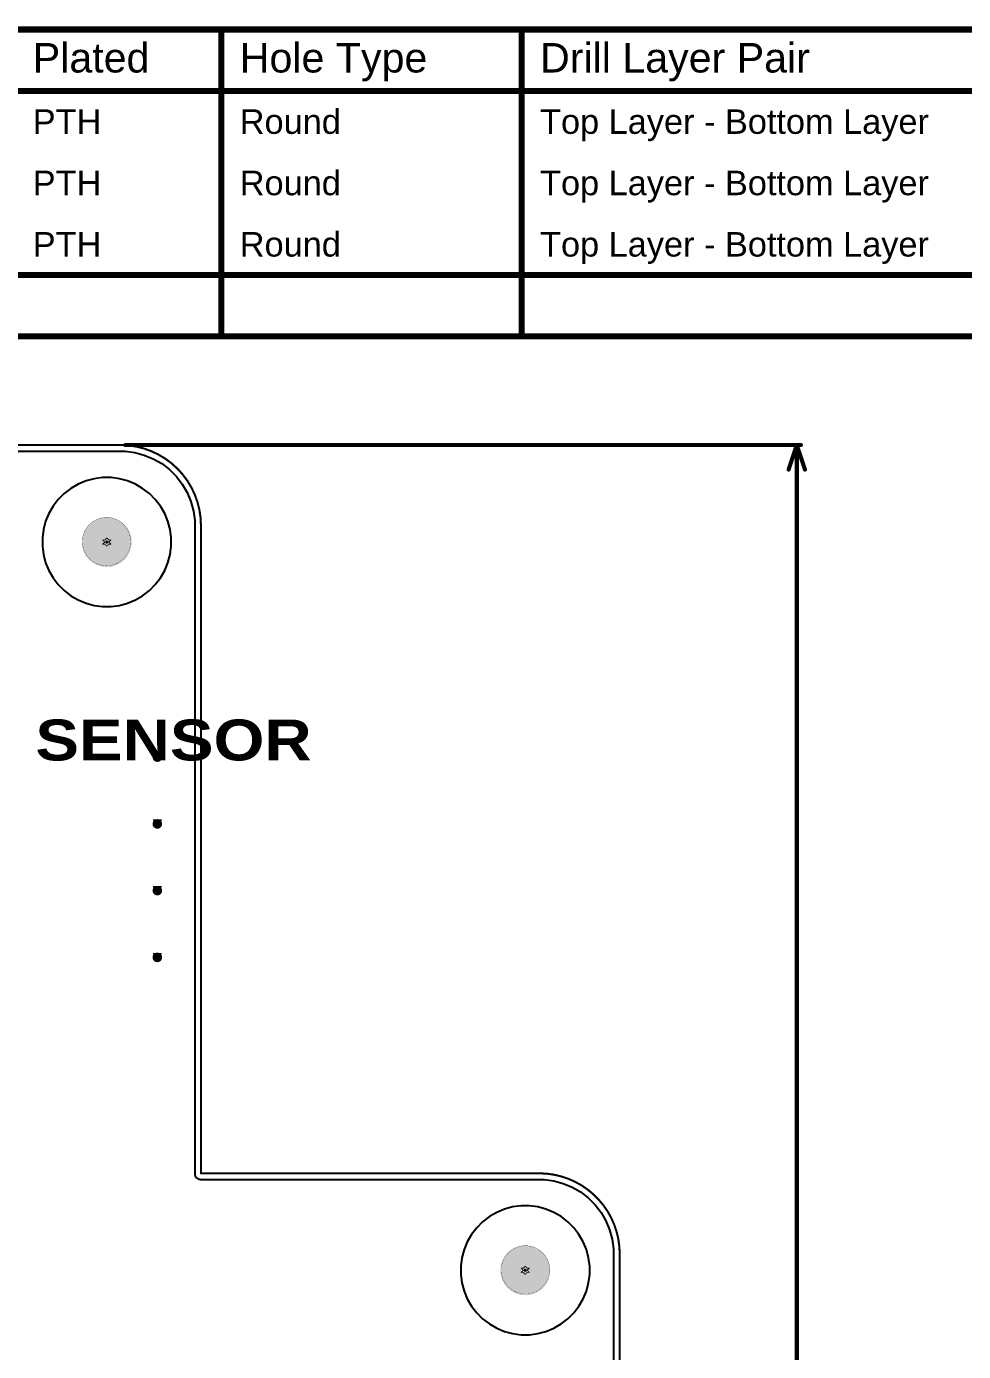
# Model space of a CAD drawing. Header units: inches. Extents: x -18 to 217, y -14 to 159.
# Drawn here: x 41.3 to 99.5, y 76.3 to 158.6 of the extents above; entities that cross this region are included whole.
import ezdxf

# ---------------------------------------------------------------- set-up
doc = ezdxf.new("R2010")
doc.units = ezdxf.units.IN
for name, color, linetype in [('Board Outline', 216, 'Continuous'), ('Bottom Layer', 5, 'Continuous'), ('Bottom Solder', 6, 'Continuous'), ('Dimension', 6, 'Continuous'), ('Drill Drawing', 1, 'Continuous'), ('Mechanical 4', 56, 'Continuous'), ('Multi-Layer', 9, 'Continuous'), ('Pad Holes', 156, 'Continuous'), ('Top Layer', 1, 'Continuous'), ('Top Overlay', 2, 'Continuous'), ('Top Solder', 216, 'Continuous'), ('Via Holes', 16, 'Continuous')]:
    doc.layers.add(name, color=color, linetype=linetype)
doc.styles.add('Arial', font='', dxfattribs={"height": 0.2})
doc.styles.add('Arial Black_Bold', font='', dxfattribs={"height": 0.2})
doc.styles.get('Arial').set_extended_font_data('Arial')
doc.styles.get('Arial Black_Bold').set_extended_font_data('Arial Black', bold=True)

msp = doc.modelspace()

# ---------------------------------------------------------------- hatches: boundary and pattern name
at = {"layer": 'Bottom Layer'}
h = msp.add_hatch(color=5, dxfattribs=at)
edge = h.paths.add_edge_path()
edge.add_arc((49.461, 113.245), 0.3, 0, 360)
h = msp.add_hatch(color=5, dxfattribs=at)
edge = h.paths.add_edge_path()
edge.add_arc((49.461, 109.1), 0.3, 0, 360)
h = msp.add_hatch(color=5, dxfattribs=at)
edge = h.paths.add_edge_path()
edge.add_arc((49.461, 104.955), 0.3, 0, 360)
h = msp.add_hatch(color=5, dxfattribs=at)
edge = h.paths.add_edge_path()
edge.add_arc((49.461, 100.809), 0.3, 0, 360)
at = {"layer": 'Bottom Solder'}
h = msp.add_hatch(color=6, dxfattribs=at)
edge = h.paths.add_edge_path()
edge.add_arc((46.323, 126.604), 0.102, 0, 360)
h = msp.add_hatch(color=6, dxfattribs=at)
edge = h.paths.add_edge_path()
edge.add_arc((72.298, 81.379), 0.102, 0, 360)
at = {"layer": 'Pad Holes'}
h = msp.add_hatch(color=7, dxfattribs=at)
edge = h.paths.add_edge_path()
edge.add_arc((46.323, 126.604), 1.55, 0, 360)
h = msp.add_hatch(color=7, dxfattribs=at)
edge = h.paths.add_edge_path()
edge.add_arc((72.298, 81.379), 1.55, 0, 360)
at = {"layer": 'Top Layer'}
h = msp.add_hatch(color=1, dxfattribs=at)
edge = h.paths.add_edge_path()
edge.add_arc((49.461, 113.245), 0.3, 0, 360)
h = msp.add_hatch(color=1, dxfattribs=at)
edge = h.paths.add_edge_path()
edge.add_arc((49.461, 109.1), 0.3, 0, 360)
h = msp.add_hatch(color=1, dxfattribs=at)
edge = h.paths.add_edge_path()
edge.add_arc((49.461, 104.955), 0.3, 0, 360)
h = msp.add_hatch(color=1, dxfattribs=at)
edge = h.paths.add_edge_path()
edge.add_arc((49.461, 100.809), 0.3, 0, 360)
at = {"layer": 'Top Solder'}
h = msp.add_hatch(color=216, dxfattribs=at)
edge = h.paths.add_edge_path()
edge.add_arc((46.323, 126.604), 0.102, 0, 360)
h = msp.add_hatch(color=216, dxfattribs=at)
edge = h.paths.add_edge_path()
edge.add_arc((72.298, 81.379), 0.102, 0, 360)
at = {"layer": 'Via Holes'}
h = msp.add_hatch(color=7, dxfattribs=at)
edge = h.paths.add_edge_path()
edge.add_arc((49.461, 113.245), 0.15, 0, 360)
h = msp.add_hatch(color=7, dxfattribs=at)
edge = h.paths.add_edge_path()
edge.add_arc((49.461, 109.1), 0.15, 0, 360)
h = msp.add_hatch(color=7, dxfattribs=at)
edge = h.paths.add_edge_path()
edge.add_arc((49.461, 104.955), 0.15, 0, 360)
h = msp.add_hatch(color=7, dxfattribs=at)
edge = h.paths.add_edge_path()
edge.add_arc((49.461, 100.809), 0.15, 0, 360)

# ---------------------------------------------------------------- linework, layer by layer
at = {"layer": 'Board Outline', "const_width": 0.127}
for points in [[(24.168, 132.631), (47.168, 132.631)], [(24.168, 132.631), (47.168, 132.631)], [(24.168, 132.631), (47.168, 132.631)], [(24.168, 132.631), (47.168, 132.631)], [(52.168, 127.632), (52.171, 87.4)], [(52.168, 127.632), (52.171, 87.4)], [(52.168, 127.632), (52.171, 87.4)], [(52.168, 127.632), (52.171, 87.4)], [(52.171, 87.4), (73.161, 87.4)], [(52.171, 87.4), (73.161, 87.4)], [(52.171, 87.4), (73.161, 87.4)], [(52.171, 87.4), (73.161, 87.4)], [(78.161, -1.45), (78.161, 82.4)], [(78.161, -1.45), (78.161, 82.4)], [(78.161, -1.45), (78.161, 82.4)], [(78.161, -1.45), (78.161, 82.4)]]:
    msp.add_lwpolyline(points, dxfattribs=at)
at = {"layer": 'Board Outline', "const_width": 0.0635}
for points in [[(47.136, 132.631, 1), (47.2, 132.631, 1)], [(47.136, 132.631, 1), (47.2, 132.631, 1)], [(47.136, 132.631, 1), (47.2, 132.631, 1)], [(47.136, 132.631, 1), (47.2, 132.631, 1)], [(47.136, 132.631, 1), (47.2, 132.631, 1)], [(47.136, 132.631, 1), (47.2, 132.631, 1)], [(47.136, 132.631, 1), (47.2, 132.631, 1)], [(47.136, 132.631, 1), (47.2, 132.631, 1)], [(52.136, 127.632, 1), (52.2, 127.632, 1)], [(52.136, 127.632, 1), (52.2, 127.632, 1)], [(52.136, 127.632, 1), (52.2, 127.632, 1)], [(52.136, 127.632, 1), (52.2, 127.632, 1)], [(52.136, 127.632, 1), (52.2, 127.632, 1)], [(52.136, 127.632, 1), (52.2, 127.632, 1)], [(52.136, 127.632, 1), (52.2, 127.632, 1)], [(52.136, 127.632, 1), (52.2, 127.632, 1)], [(52.139, 87.4, 1), (52.202, 87.4, 1)], [(52.139, 87.4, 1), (52.202, 87.4, 1)], [(52.139, 87.4, 1), (52.202, 87.4, 1)], [(52.139, 87.4, 1), (52.202, 87.4, 1)], [(52.139, 87.4, 1), (52.202, 87.4, 1)], [(52.139, 87.4, 1), (52.202, 87.4, 1)], [(52.139, 87.4, 1), (52.202, 87.4, 1)], [(52.139, 87.4, 1), (52.202, 87.4, 1)], [(73.129, 87.4, 1), (73.193, 87.4, 1)], [(73.129, 87.4, 1), (73.193, 87.4, 1)], [(73.129, 87.4, 1), (73.193, 87.4, 1)], [(73.129, 87.4, 1), (73.193, 87.4, 1)], [(73.129, 87.4, 1), (73.193, 87.4, 1)], [(73.129, 87.4, 1), (73.193, 87.4, 1)], [(73.129, 87.4, 1), (73.193, 87.4, 1)], [(73.129, 87.4, 1), (73.193, 87.4, 1)], [(78.129, 82.4, 1), (78.193, 82.4, 1)], [(78.129, 82.4, 1), (78.193, 82.4, 1)], [(78.129, 82.4, 1), (78.193, 82.4, 1)], [(78.129, 82.4, 1), (78.193, 82.4, 1)], [(78.129, 82.4, 1), (78.193, 82.4, 1)], [(78.129, 82.4, 1), (78.193, 82.4, 1)], [(78.129, 82.4, 1), (78.193, 82.4, 1)], [(78.129, 82.4, 1), (78.193, 82.4, 1)]]:
    msp.add_lwpolyline(points, format="xyb", close=True, dxfattribs=at)
at = {"layer": 'Board Outline', "const_width": 0.127}
for points in [[(47.168, 132.631, -0.414192), (52.168, 127.632)], [(47.168, 132.631, -0.414192), (52.168, 127.632)], [(47.168, 132.631, -0.414192), (52.168, 127.632)], [(47.168, 132.631, -0.414192), (52.168, 127.632)], [(73.161, 87.4, -0.414214), (78.161, 82.4)], [(73.161, 87.4, -0.414214), (78.161, 82.4)], [(73.161, 87.4, -0.414214), (78.161, 82.4)], [(73.161, 87.4, -0.414214), (78.161, 82.4)]]:
    msp.add_lwpolyline(points, format="xyb", dxfattribs=at)
at = {"layer": 'Bottom Layer'}
for p, q in [((24.168, 132.243), (47.168, 132.243)), ((47.168, 132.243), (47.47, 132.243)), ((47.47, 132.243), (48.069, 132.164)), ((48.069, 132.164), (48.653, 132.008)), ((48.653, 132.008), (49.212, 131.776)), ((49.212, 131.776), (49.735, 131.474)), ((49.735, 131.474), (50.215, 131.106)), ((50.215, 131.106), (50.642, 130.679)), ((44.55, 130.199), (44.095, 129.937)), ((45.034, 130.4), (44.55, 130.199)), ((45.54, 130.535), (45.034, 130.4)), ((46.06, 130.604), (45.54, 130.535)), ((46.585, 130.604), (46.06, 130.604)), ((47.105, 130.535), (46.585, 130.604)), ((47.611, 130.4), (47.105, 130.535)), ((48.095, 130.199), (47.611, 130.4)), ((48.55, 129.937), (48.095, 130.199)), ((50.642, 130.679), (51.01, 130.199)), ((51.01, 130.199), (51.313, 129.676)), ((43.309, 129.247), (42.989, 128.831)), ((43.679, 129.618), (43.309, 129.247)), ((44.095, 129.937), (43.679, 129.618)), ((48.966, 129.618), (48.55, 129.937)), ((49.336, 129.247), (48.966, 129.618)), ((49.656, 128.831), (49.336, 129.247)), ((51.313, 129.676), (51.544, 129.117)), ((42.727, 128.377), (42.527, 127.892)), ((42.989, 128.831), (42.727, 128.377)), ((49.918, 128.377), (49.656, 128.831)), ((50.118, 127.892), (49.918, 128.377)), ((51.544, 129.117), (51.7, 128.533)), ((51.7, 128.533), (51.779, 127.934)), ((42.527, 127.892), (42.391, 127.386)), ((50.254, 127.386), (50.118, 127.892)), ((51.779, 127.934), (51.779, 127.632)), ((51.779, 127.632), (51.782, 87.4)), ((42.391, 127.386), (42.323, 126.866)), ((42.323, 126.866), (42.323, 126.342)), ((50.323, 126.866), (50.254, 127.386)), ((50.323, 126.342), (50.323, 126.866)), ((42.323, 126.342), (42.391, 125.822)), ((50.254, 125.822), (50.323, 126.342)), ((42.391, 125.822), (42.527, 125.315)), ((42.527, 125.315), (42.727, 124.831)), ((49.918, 124.831), (50.118, 125.315)), ((50.118, 125.315), (50.254, 125.822)), ((42.727, 124.831), (42.989, 124.377)), ((42.989, 124.377), (43.309, 123.961)), ((49.336, 123.961), (49.656, 124.377)), ((49.656, 124.377), (49.918, 124.831)), ((43.309, 123.961), (43.679, 123.59)), ((43.679, 123.59), (44.095, 123.271)), ((48.55, 123.271), (48.966, 123.59)), ((48.966, 123.59), (49.336, 123.961)), ((44.095, 123.271), (44.55, 123.009)), ((44.55, 123.009), (45.034, 122.808)), ((45.034, 122.808), (45.54, 122.672)), ((45.54, 122.672), (46.06, 122.604)), ((46.585, 122.604), (47.105, 122.672)), ((47.105, 122.672), (47.611, 122.808)), ((47.611, 122.808), (48.095, 123.009)), ((48.095, 123.009), (48.55, 123.271)), ((46.06, 122.604), (46.585, 122.604)), ((51.782, 87.4), (51.798, 87.322)), ((51.798, 87.322), (51.812, 87.251)), ((51.812, 87.251), (51.812, 87.251)), ((51.812, 87.251), (51.812, 87.251)), ((51.812, 87.251), (51.854, 87.188)), ((51.854, 87.188), (51.896, 87.125)), ((51.896, 87.125), (51.896, 87.125)), ((51.896, 87.125), (51.896, 87.125)), ((51.896, 87.125), (51.959, 87.083)), ((51.959, 87.083), (52.022, 87.041)), ((52.022, 87.041), (52.022, 87.041)), ((52.022, 87.041), (52.022, 87.041)), ((52.022, 87.041), (52.093, 87.027)), ((52.093, 87.027), (52.171, 87.011)), ((52.171, 87.011), (73.463, 87.011)), ((73.463, 87.011), (74.063, 86.933)), ((74.063, 86.933), (74.647, 86.776)), ((74.647, 86.776), (75.205, 86.545)), ((75.205, 86.545), (75.729, 86.243)), ((75.729, 86.243), (76.208, 85.875)), ((76.208, 85.875), (76.636, 85.447)), ((70.525, 84.974), (70.07, 84.712)), ((71.009, 85.175), (70.525, 84.974)), ((71.515, 85.31), (71.009, 85.175)), ((72.035, 85.379), (71.515, 85.31)), ((72.56, 85.379), (72.035, 85.379)), ((73.08, 85.31), (72.56, 85.379)), ((73.586, 85.175), (73.08, 85.31)), ((74.07, 84.974), (73.586, 85.175)), ((74.525, 84.712), (74.07, 84.974)), ((76.636, 85.447), (77.004, 84.967)), ((77.004, 84.967), (77.306, 84.444)), ((69.284, 84.022), (68.964, 83.606)), ((69.654, 84.393), (69.284, 84.022)), ((70.07, 84.712), (69.654, 84.393)), ((74.941, 84.393), (74.525, 84.712)), ((75.311, 84.022), (74.941, 84.393)), ((75.631, 83.606), (75.311, 84.022)), ((77.306, 84.444), (77.537, 83.885)), ((68.702, 83.152), (68.502, 82.667)), ((68.964, 83.606), (68.702, 83.152)), ((75.893, 83.152), (75.631, 83.606)), ((76.093, 82.667), (75.893, 83.152)), ((77.537, 83.885), (77.694, 83.302)), ((77.694, 83.302), (77.773, 82.702)), ((68.502, 82.667), (68.366, 82.161)), ((76.229, 82.161), (76.093, 82.667)), ((77.773, 82.702), (77.773, 82.4)), ((77.773, 82.4), (77.773, -1.45)), ((68.366, 82.161), (68.298, 81.641)), ((68.298, 81.641), (68.298, 81.117)), ((76.298, 81.641), (76.229, 82.161)), ((76.298, 81.117), (76.298, 81.641)), ((68.298, 81.117), (68.366, 80.597)), ((76.229, 80.597), (76.298, 81.117)), ((68.366, 80.597), (68.502, 80.09)), ((68.502, 80.09), (68.702, 79.606)), ((75.893, 79.606), (76.093, 80.09)), ((76.093, 80.09), (76.229, 80.597)), ((68.702, 79.606), (68.964, 79.152)), ((68.964, 79.152), (69.284, 78.736)), ((75.311, 78.736), (75.631, 79.152)), ((75.631, 79.152), (75.893, 79.606)), ((69.284, 78.736), (69.654, 78.365)), ((69.654, 78.365), (70.07, 78.046)), ((74.525, 78.046), (74.941, 78.365)), ((74.941, 78.365), (75.311, 78.736)), ((70.07, 78.046), (70.525, 77.784)), ((70.525, 77.784), (71.009, 77.583)), ((71.009, 77.583), (71.515, 77.447)), ((71.515, 77.447), (72.035, 77.379)), ((72.035, 77.379), (72.56, 77.379)), ((72.56, 77.379), (73.08, 77.447)), ((73.08, 77.447), (73.586, 77.583)), ((73.586, 77.583), (74.07, 77.784)), ((74.07, 77.784), (74.525, 78.046))]:
    msp.add_line(p, q, dxfattribs=at)
at = {"layer": 'Dimension', "const_width": 0.254}
for points in [[(47.485, 132.631), (89.408, 132.631)], [(88.646, 131.107), (89.154, 132.631)], [(89.154, 68.677), (89.154, 132.631)], [(89.154, 132.631), (89.662, 131.107)]]:
    msp.add_lwpolyline(points, dxfattribs=at)
at = {"layer": 'Dimension', "const_width": 0.127}
for points in [[(47.422, 132.631, 1), (47.549, 132.631, 1)], [(89.09, 132.631, 1), (89.218, 132.631, 1)], [(89.09, 132.631, 1), (89.218, 132.631, 1)], [(89.09, 132.631, 1), (89.218, 132.631, 1)], [(89.344, 132.631, 1), (89.471, 132.631, 1)], [(88.582, 131.107, 1), (88.71, 131.107, 1)], [(89.598, 131.107, 1), (89.725, 131.107, 1)]]:
    msp.add_lwpolyline(points, format="xyb", close=True, dxfattribs=at)
at = {"layer": 'Drill Drawing'}
for points, const_width in [([(-17.59, 158.433), (164.276, 158.433)], 0.381), ([(53.435, 139.382), (53.435, 158.433)], 0.381), ([(72.074, 139.382), (72.074, 158.433)], 0.381), ([(-17.59, 154.623), (164.276, 154.623)], 0.381), ([(-17.59, 143.192), (164.276, 143.192)], 0.381), ([(-17.59, 139.382), (164.276, 139.382)], 0.381), ([(46.069, 126.731), (46.196, 126.604)], 0.0508), ([(46.069, 126.731), (46.196, 126.731)], 0.0508), ([(46.196, 126.731), (46.323, 126.858)], 0.0508), ([(46.323, 126.858), (46.45, 126.731)], 0.0508), ([(46.45, 126.731), (46.577, 126.731)], 0.0508), ([(46.45, 126.604), (46.577, 126.731)], 0.0508), ([(46.069, 126.477), (46.196, 126.604)], 0.0508), ([(46.069, 126.477), (46.196, 126.477)], 0.0508), ([(46.196, 126.477), (46.323, 126.35)], 0.0508), ([(46.323, 126.35), (46.45, 126.477)], 0.0508), ([(46.45, 126.604), (46.577, 126.477)], 0.0508), ([(46.45, 126.477), (46.577, 126.477)], 0.0508), ([(49.207, 113.499), (49.715, 113.499)], 0.0508), ([(49.207, 113.499), (49.461, 112.991)], 0.0508), ([(49.461, 112.991), (49.715, 113.499)], 0.0508), ([(49.207, 109.354), (49.715, 109.354)], 0.0508), ([(49.207, 109.354), (49.461, 108.846)], 0.0508), ([(49.461, 108.846), (49.715, 109.354)], 0.0508), ([(49.207, 105.209), (49.715, 105.209)], 0.0508), ([(49.207, 105.209), (49.461, 104.701)], 0.0508), ([(49.461, 104.701), (49.715, 105.209)], 0.0508), ([(49.207, 101.063), (49.715, 101.063)], 0.0508), ([(49.207, 101.063), (49.461, 100.555)], 0.0508), ([(49.461, 100.555), (49.715, 101.063)], 0.0508), ([(72.044, 81.506), (72.171, 81.379)], 0.0508), ([(72.044, 81.506), (72.171, 81.506)], 0.0508), ([(72.171, 81.506), (72.298, 81.633)], 0.0508), ([(72.298, 81.633), (72.425, 81.506)], 0.0508), ([(72.425, 81.506), (72.552, 81.506)], 0.0508), ([(72.425, 81.379), (72.552, 81.506)], 0.0508), ([(72.044, 81.252), (72.171, 81.379)], 0.0508), ([(72.044, 81.252), (72.171, 81.252)], 0.0508), ([(72.171, 81.252), (72.298, 81.125)], 0.0508), ([(72.298, 81.125), (72.425, 81.252)], 0.0508), ([(72.425, 81.379), (72.552, 81.252)], 0.0508), ([(72.425, 81.252), (72.552, 81.252)], 0.0508)]:
    msp.add_lwpolyline(points, dxfattribs=dict(at, const_width=const_width))
for points, const_width in [([(53.34, 158.433, 1), (53.531, 158.433, 1)], 0.191), ([(71.979, 158.433, 1), (72.169, 158.433, 1)], 0.191), ([(53.34, 139.382, 1), (53.531, 139.382, 1)], 0.191), ([(71.979, 139.382, 1), (72.169, 139.382, 1)], 0.191), ([(46.056, 126.731, 1), (46.081, 126.731, 1)], 0.0254), ([(46.056, 126.731, 1), (46.081, 126.731, 1)], 0.0254), ([(46.183, 126.731, 1), (46.208, 126.731, 1)], 0.0254), ([(46.183, 126.731, 1), (46.208, 126.731, 1)], 0.0254), ([(46.31, 126.858, 1), (46.335, 126.858, 1)], 0.0254), ([(46.31, 126.858, 1), (46.335, 126.858, 1)], 0.0254), ([(46.437, 126.731, 1), (46.462, 126.731, 1)], 0.0254), ([(46.437, 126.731, 1), (46.462, 126.731, 1)], 0.0254), ([(46.564, 126.731, 1), (46.589, 126.731, 1)], 0.0254), ([(46.564, 126.731, 1), (46.589, 126.731, 1)], 0.0254), ([(46.056, 126.477, 1), (46.081, 126.477, 1)], 0.0254), ([(46.056, 126.477, 1), (46.081, 126.477, 1)], 0.0254), ([(46.183, 126.604, 1), (46.208, 126.604, 1)], 0.0254), ([(46.183, 126.604, 1), (46.208, 126.604, 1)], 0.0254), ([(46.183, 126.477, 1), (46.208, 126.477, 1)], 0.0254), ([(46.183, 126.477, 1), (46.208, 126.477, 1)], 0.0254), ([(46.31, 126.35, 1), (46.335, 126.35, 1)], 0.0254), ([(46.31, 126.35, 1), (46.335, 126.35, 1)], 0.0254), ([(46.437, 126.604, 1), (46.462, 126.604, 1)], 0.0254), ([(46.437, 126.604, 1), (46.462, 126.604, 1)], 0.0254), ([(46.437, 126.477, 1), (46.462, 126.477, 1)], 0.0254), ([(46.437, 126.477, 1), (46.462, 126.477, 1)], 0.0254), ([(46.564, 126.477, 1), (46.589, 126.477, 1)], 0.0254), ([(46.564, 126.477, 1), (46.589, 126.477, 1)], 0.0254), ([(49.194, 113.499, 1), (49.22, 113.499, 1)], 0.0254), ([(49.194, 113.499, 1), (49.22, 113.499, 1)], 0.0254), ([(49.448, 112.991, 1), (49.474, 112.991, 1)], 0.0254), ([(49.448, 112.991, 1), (49.474, 112.991, 1)], 0.0254), ([(49.702, 113.499, 1), (49.728, 113.499, 1)], 0.0254), ([(49.702, 113.499, 1), (49.728, 113.499, 1)], 0.0254), ([(49.194, 109.354, 1), (49.22, 109.354, 1)], 0.0254), ([(49.194, 109.354, 1), (49.22, 109.354, 1)], 0.0254), ([(49.448, 108.846, 1), (49.474, 108.846, 1)], 0.0254), ([(49.448, 108.846, 1), (49.474, 108.846, 1)], 0.0254), ([(49.702, 109.354, 1), (49.728, 109.354, 1)], 0.0254), ([(49.702, 109.354, 1), (49.728, 109.354, 1)], 0.0254), ([(49.194, 105.209, 1), (49.22, 105.209, 1)], 0.0254), ([(49.194, 105.209, 1), (49.22, 105.209, 1)], 0.0254), ([(49.448, 104.701, 1), (49.474, 104.701, 1)], 0.0254), ([(49.448, 104.701, 1), (49.474, 104.701, 1)], 0.0254), ([(49.702, 105.209, 1), (49.728, 105.209, 1)], 0.0254), ([(49.702, 105.209, 1), (49.728, 105.209, 1)], 0.0254), ([(49.194, 101.063, 1), (49.22, 101.063, 1)], 0.0254), ([(49.194, 101.063, 1), (49.22, 101.063, 1)], 0.0254), ([(49.448, 100.555, 1), (49.474, 100.555, 1)], 0.0254), ([(49.448, 100.555, 1), (49.474, 100.555, 1)], 0.0254), ([(49.702, 101.063, 1), (49.728, 101.063, 1)], 0.0254), ([(49.702, 101.063, 1), (49.728, 101.063, 1)], 0.0254), ([(72.031, 81.506, 1), (72.056, 81.506, 1)], 0.0254), ([(72.031, 81.506, 1), (72.056, 81.506, 1)], 0.0254), ([(72.158, 81.506, 1), (72.183, 81.506, 1)], 0.0254), ([(72.158, 81.506, 1), (72.183, 81.506, 1)], 0.0254), ([(72.285, 81.633, 1), (72.31, 81.633, 1)], 0.0254), ([(72.285, 81.633, 1), (72.31, 81.633, 1)], 0.0254), ([(72.412, 81.506, 1), (72.437, 81.506, 1)], 0.0254), ([(72.412, 81.506, 1), (72.437, 81.506, 1)], 0.0254), ([(72.539, 81.506, 1), (72.564, 81.506, 1)], 0.0254), ([(72.539, 81.506, 1), (72.564, 81.506, 1)], 0.0254), ([(72.031, 81.252, 1), (72.056, 81.252, 1)], 0.0254), ([(72.031, 81.252, 1), (72.056, 81.252, 1)], 0.0254), ([(72.158, 81.379, 1), (72.183, 81.379, 1)], 0.0254), ([(72.158, 81.379, 1), (72.183, 81.379, 1)], 0.0254), ([(72.158, 81.252, 1), (72.183, 81.252, 1)], 0.0254), ([(72.158, 81.252, 1), (72.183, 81.252, 1)], 0.0254), ([(72.285, 81.125, 1), (72.31, 81.125, 1)], 0.0254), ([(72.285, 81.125, 1), (72.31, 81.125, 1)], 0.0254), ([(72.412, 81.379, 1), (72.437, 81.379, 1)], 0.0254), ([(72.412, 81.379, 1), (72.437, 81.379, 1)], 0.0254), ([(72.412, 81.252, 1), (72.437, 81.252, 1)], 0.0254), ([(72.412, 81.252, 1), (72.437, 81.252, 1)], 0.0254), ([(72.539, 81.252, 1), (72.564, 81.252, 1)], 0.0254), ([(72.539, 81.252, 1), (72.564, 81.252, 1)], 0.0254)]:
    msp.add_lwpolyline(points, format="xyb", close=True, dxfattribs=dict(at, const_width=const_width))
at = {"layer": 'Mechanical 4'}
for points, const_width in [([(47.804, 126.631, 1), (44.804, 126.631, 1)], 0.0127), ([(47.804, 126.631, 1), (44.804, 126.631, 1)], 0.0127), ([(47.804, 126.631, 1), (44.804, 126.631, 1)], 0.0127), ([(47.804, 126.631, 1), (44.804, 126.631, 1)], 0.0127), ([(44.801, 126.631, 1), (44.807, 126.631, 1)], 0.00635), ([(44.801, 126.631, 1), (44.807, 126.631, 1)], 0.00635), ([(44.801, 126.631, 1), (44.807, 126.631, 1)], 0.00635), ([(44.801, 126.631, 1), (44.807, 126.631, 1)], 0.00635), ([(47.801, 126.631, 1), (47.807, 126.631, 1)], 0.00635), ([(47.801, 126.631, 1), (47.807, 126.631, 1)], 0.00635), ([(47.801, 126.631, 1), (47.807, 126.631, 1)], 0.00635), ([(47.801, 126.631, 1), (47.807, 126.631, 1)], 0.00635), ([(73.811, 81.4, 1), (70.811, 81.4, 1)], 0.0127), ([(73.811, 81.4, 1), (70.811, 81.4, 1)], 0.0127), ([(73.811, 81.4, 1), (70.811, 81.4, 1)], 0.0127), ([(73.811, 81.4, 1), (70.811, 81.4, 1)], 0.0127), ([(70.808, 81.4, 1), (70.814, 81.4, 1)], 0.00635), ([(70.808, 81.4, 1), (70.814, 81.4, 1)], 0.00635), ([(70.808, 81.4, 1), (70.814, 81.4, 1)], 0.00635), ([(70.808, 81.4, 1), (70.814, 81.4, 1)], 0.00635), ([(73.808, 81.4, 1), (73.814, 81.4, 1)], 0.00635), ([(73.808, 81.4, 1), (73.814, 81.4, 1)], 0.00635), ([(73.808, 81.4, 1), (73.814, 81.4, 1)], 0.00635), ([(73.808, 81.4, 1), (73.814, 81.4, 1)], 0.00635)]:
    msp.add_lwpolyline(points, format="xyb", close=True, dxfattribs=dict(at, const_width=const_width))
at = {"layer": 'Multi-Layer'}
for p, q in [((44.55, 130.199), (44.095, 129.937)), ((45.034, 130.4), (44.55, 130.199)), ((45.54, 130.535), (45.034, 130.4)), ((46.06, 130.604), (45.54, 130.535)), ((46.323, 130.604), (46.06, 130.604)), ((46.585, 130.604), (46.323, 130.604)), ((47.105, 130.535), (46.585, 130.604)), ((47.611, 130.4), (47.105, 130.535)), ((48.095, 130.199), (47.611, 130.4)), ((48.55, 129.937), (48.095, 130.199)), ((43.309, 129.247), (42.989, 128.831)), ((43.679, 129.618), (43.309, 129.247)), ((44.095, 129.937), (43.679, 129.618)), ((48.966, 129.618), (48.55, 129.937)), ((49.336, 129.247), (48.966, 129.618)), ((49.656, 128.831), (49.336, 129.247)), ((42.727, 128.377), (42.527, 127.892)), ((42.989, 128.831), (42.727, 128.377)), ((49.918, 128.377), (49.656, 128.831)), ((50.118, 127.892), (49.918, 128.377)), ((42.527, 127.892), (42.391, 127.386)), ((50.254, 127.386), (50.118, 127.892)), ((42.391, 127.386), (42.323, 126.866)), ((42.323, 126.866), (42.323, 126.604)), ((50.323, 126.866), (50.254, 127.386)), ((50.323, 126.604), (50.323, 126.866)), ((42.323, 126.604), (42.323, 126.604)), ((42.323, 126.604), (42.323, 126.342)), ((42.323, 126.342), (42.391, 125.822)), ((50.254, 125.822), (50.323, 126.342)), ((50.323, 126.342), (50.323, 126.604)), ((42.391, 125.822), (42.527, 125.315)), ((42.527, 125.315), (42.727, 124.831)), ((49.918, 124.831), (50.118, 125.315)), ((50.118, 125.315), (50.254, 125.822)), ((42.727, 124.831), (42.989, 124.377)), ((42.989, 124.377), (43.309, 123.961)), ((49.336, 123.961), (49.656, 124.377)), ((49.656, 124.377), (49.918, 124.831)), ((43.309, 123.961), (43.679, 123.59)), ((43.679, 123.59), (44.095, 123.271)), ((48.55, 123.271), (48.966, 123.59)), ((48.966, 123.59), (49.336, 123.961)), ((44.095, 123.271), (44.55, 123.009)), ((44.55, 123.009), (45.034, 122.808)), ((45.034, 122.808), (45.54, 122.672)), ((45.54, 122.672), (46.06, 122.604)), ((46.585, 122.604), (47.105, 122.672)), ((47.105, 122.672), (47.611, 122.808)), ((47.611, 122.808), (48.095, 123.009)), ((48.095, 123.009), (48.55, 123.271)), ((46.06, 122.604), (46.323, 122.604)), ((46.323, 122.604), (46.585, 122.604)), ((70.525, 84.974), (70.07, 84.712)), ((71.009, 85.175), (70.525, 84.974)), ((71.515, 85.31), (71.009, 85.175)), ((72.035, 85.379), (71.515, 85.31)), ((72.298, 85.379), (72.035, 85.379)), ((72.56, 85.379), (72.298, 85.379)), ((73.08, 85.31), (72.56, 85.379)), ((73.586, 85.175), (73.08, 85.31)), ((74.07, 84.974), (73.586, 85.175)), ((74.525, 84.712), (74.07, 84.974)), ((69.284, 84.022), (68.964, 83.606)), ((69.654, 84.393), (69.284, 84.022)), ((70.07, 84.712), (69.654, 84.393)), ((74.941, 84.393), (74.525, 84.712)), ((75.311, 84.022), (74.941, 84.393)), ((75.631, 83.606), (75.311, 84.022)), ((68.702, 83.152), (68.502, 82.667)), ((68.964, 83.606), (68.702, 83.152)), ((75.893, 83.152), (75.631, 83.606)), ((76.093, 82.667), (75.893, 83.152)), ((68.502, 82.667), (68.366, 82.161)), ((76.229, 82.161), (76.093, 82.667)), ((68.366, 82.161), (68.298, 81.641)), ((68.298, 81.641), (68.298, 81.379)), ((76.298, 81.641), (76.229, 82.161)), ((76.298, 81.379), (76.298, 81.641)), ((68.298, 81.379), (68.298, 81.379)), ((68.298, 81.379), (68.298, 81.117)), ((68.298, 81.117), (68.366, 80.597)), ((76.229, 80.597), (76.298, 81.117)), ((76.298, 81.117), (76.298, 81.379)), ((68.366, 80.597), (68.502, 80.09)), ((68.502, 80.09), (68.702, 79.606)), ((75.893, 79.606), (76.093, 80.09)), ((76.093, 80.09), (76.229, 80.597)), ((68.702, 79.606), (68.964, 79.152)), ((68.964, 79.152), (69.284, 78.736)), ((75.311, 78.736), (75.631, 79.152)), ((75.631, 79.152), (75.893, 79.606)), ((69.284, 78.736), (69.654, 78.365)), ((69.654, 78.365), (70.07, 78.046)), ((74.525, 78.046), (74.941, 78.365)), ((74.941, 78.365), (75.311, 78.736)), ((70.07, 78.046), (70.525, 77.784)), ((70.525, 77.784), (71.009, 77.583)), ((71.009, 77.583), (71.515, 77.447)), ((71.515, 77.447), (72.035, 77.379)), ((72.035, 77.379), (72.298, 77.379)), ((72.298, 77.379), (72.56, 77.379)), ((72.56, 77.379), (73.08, 77.447)), ((73.08, 77.447), (73.586, 77.583)), ((73.586, 77.583), (74.07, 77.784)), ((74.07, 77.784), (74.525, 78.046))]:
    msp.add_line(p, q, dxfattribs=at)
at = {"layer": 'Top Layer'}
for p, q in [((24.168, 132.243), (47.168, 132.243)), ((47.168, 132.243), (47.47, 132.243)), ((47.47, 132.243), (48.069, 132.164)), ((48.069, 132.164), (48.653, 132.008)), ((48.653, 132.008), (49.212, 131.776)), ((49.212, 131.776), (49.735, 131.474)), ((49.735, 131.474), (50.215, 131.106)), ((50.215, 131.106), (50.642, 130.679)), ((44.55, 130.199), (44.095, 129.937)), ((45.034, 130.4), (44.55, 130.199)), ((45.54, 130.535), (45.034, 130.4)), ((46.06, 130.604), (45.54, 130.535)), ((46.585, 130.604), (46.06, 130.604)), ((47.105, 130.535), (46.585, 130.604)), ((47.611, 130.4), (47.105, 130.535)), ((48.095, 130.199), (47.611, 130.4)), ((48.55, 129.937), (48.095, 130.199)), ((50.642, 130.679), (51.01, 130.199)), ((51.01, 130.199), (51.313, 129.676)), ((43.309, 129.247), (42.989, 128.831)), ((43.679, 129.618), (43.309, 129.247)), ((44.095, 129.937), (43.679, 129.618)), ((48.966, 129.618), (48.55, 129.937)), ((49.336, 129.247), (48.966, 129.618)), ((49.656, 128.831), (49.336, 129.247)), ((51.313, 129.676), (51.544, 129.117)), ((42.727, 128.377), (42.527, 127.892)), ((42.989, 128.831), (42.727, 128.377)), ((49.918, 128.377), (49.656, 128.831)), ((50.118, 127.892), (49.918, 128.377)), ((51.544, 129.117), (51.7, 128.533)), ((51.7, 128.533), (51.779, 127.934)), ((42.527, 127.892), (42.391, 127.386)), ((50.254, 127.386), (50.118, 127.892)), ((51.779, 127.934), (51.779, 127.632)), ((51.779, 127.632), (51.782, 87.4)), ((42.391, 127.386), (42.323, 126.866)), ((42.323, 126.866), (42.323, 126.342)), ((50.323, 126.866), (50.254, 127.386)), ((50.323, 126.342), (50.323, 126.866)), ((42.323, 126.342), (42.391, 125.822)), ((50.254, 125.822), (50.323, 126.342)), ((42.391, 125.822), (42.527, 125.315)), ((42.527, 125.315), (42.727, 124.831)), ((49.918, 124.831), (50.118, 125.315)), ((50.118, 125.315), (50.254, 125.822)), ((42.727, 124.831), (42.989, 124.377)), ((42.989, 124.377), (43.309, 123.961)), ((49.336, 123.961), (49.656, 124.377)), ((49.656, 124.377), (49.918, 124.831)), ((43.309, 123.961), (43.679, 123.59)), ((43.679, 123.59), (44.095, 123.271)), ((48.55, 123.271), (48.966, 123.59)), ((48.966, 123.59), (49.336, 123.961)), ((44.095, 123.271), (44.55, 123.009)), ((44.55, 123.009), (45.034, 122.808)), ((45.034, 122.808), (45.54, 122.672)), ((45.54, 122.672), (46.06, 122.604)), ((46.585, 122.604), (47.105, 122.672)), ((47.105, 122.672), (47.611, 122.808)), ((47.611, 122.808), (48.095, 123.009)), ((48.095, 123.009), (48.55, 123.271)), ((46.06, 122.604), (46.585, 122.604)), ((51.782, 87.4), (51.798, 87.322)), ((51.798, 87.322), (51.812, 87.251)), ((51.812, 87.251), (51.812, 87.251)), ((51.812, 87.251), (51.812, 87.251)), ((51.812, 87.251), (51.854, 87.188)), ((51.854, 87.188), (51.896, 87.125)), ((51.896, 87.125), (51.896, 87.125)), ((51.896, 87.125), (51.896, 87.125)), ((51.896, 87.125), (51.959, 87.083)), ((51.959, 87.083), (52.022, 87.041)), ((52.022, 87.041), (52.022, 87.041)), ((52.022, 87.041), (52.022, 87.041)), ((52.022, 87.041), (52.093, 87.027)), ((52.093, 87.027), (52.171, 87.011)), ((52.171, 87.011), (73.463, 87.011)), ((73.463, 87.011), (74.063, 86.933)), ((74.063, 86.933), (74.647, 86.776)), ((74.647, 86.776), (75.205, 86.545)), ((75.205, 86.545), (75.729, 86.243)), ((75.729, 86.243), (76.208, 85.875)), ((76.208, 85.875), (76.636, 85.447)), ((70.525, 84.974), (70.07, 84.712)), ((71.009, 85.175), (70.525, 84.974)), ((71.515, 85.31), (71.009, 85.175)), ((72.035, 85.379), (71.515, 85.31)), ((72.56, 85.379), (72.035, 85.379)), ((73.08, 85.31), (72.56, 85.379)), ((73.586, 85.175), (73.08, 85.31)), ((74.07, 84.974), (73.586, 85.175)), ((74.525, 84.712), (74.07, 84.974)), ((76.636, 85.447), (77.004, 84.967)), ((77.004, 84.967), (77.306, 84.444)), ((69.284, 84.022), (68.964, 83.606)), ((69.654, 84.393), (69.284, 84.022)), ((70.07, 84.712), (69.654, 84.393)), ((74.941, 84.393), (74.525, 84.712)), ((75.311, 84.022), (74.941, 84.393)), ((75.631, 83.606), (75.311, 84.022)), ((77.306, 84.444), (77.537, 83.885)), ((68.702, 83.152), (68.502, 82.667)), ((68.964, 83.606), (68.702, 83.152)), ((75.893, 83.152), (75.631, 83.606)), ((76.093, 82.667), (75.893, 83.152)), ((77.537, 83.885), (77.694, 83.302)), ((77.694, 83.302), (77.773, 82.702)), ((68.502, 82.667), (68.366, 82.161)), ((76.229, 82.161), (76.093, 82.667)), ((77.773, 82.702), (77.773, 82.4)), ((77.773, 82.4), (77.773, 57.794)), ((68.366, 82.161), (68.298, 81.641)), ((68.298, 81.641), (68.298, 81.117)), ((76.298, 81.641), (76.229, 82.161)), ((76.298, 81.117), (76.298, 81.641)), ((68.298, 81.117), (68.366, 80.597)), ((76.229, 80.597), (76.298, 81.117)), ((68.366, 80.597), (68.502, 80.09)), ((68.502, 80.09), (68.702, 79.606)), ((75.893, 79.606), (76.093, 80.09)), ((76.093, 80.09), (76.229, 80.597)), ((68.702, 79.606), (68.964, 79.152)), ((68.964, 79.152), (69.284, 78.736)), ((75.311, 78.736), (75.631, 79.152)), ((75.631, 79.152), (75.893, 79.606)), ((69.284, 78.736), (69.654, 78.365)), ((69.654, 78.365), (70.07, 78.046)), ((74.525, 78.046), (74.941, 78.365)), ((74.941, 78.365), (75.311, 78.736)), ((70.07, 78.046), (70.525, 77.784)), ((70.525, 77.784), (71.009, 77.583)), ((71.009, 77.583), (71.515, 77.447)), ((71.515, 77.447), (72.035, 77.379)), ((72.035, 77.379), (72.56, 77.379)), ((72.56, 77.379), (73.08, 77.447)), ((73.08, 77.447), (73.586, 77.583)), ((73.586, 77.583), (74.07, 77.784)), ((74.07, 77.784), (74.525, 78.046))]:
    msp.add_line(p, q, dxfattribs=at)

# ---------------------------------------------------------------- texts
at = {"layer": 'Drill Drawing', "style": 'Arial'}
for s, height, p in [('Plated', 1.8288, (41.729, 155.766)), ('Hole Type', 1.8288, (54.578, 155.766)), ('Drill Layer Pair', 1.8288, (73.217, 155.766)), ('PTH', 1.524, (41.729, 151.956)), ('Round', 1.524, (54.578, 151.956)), ('Top Layer - Bottom Layer', 1.524, (73.217, 151.956)), ('PTH', 1.524, (41.729, 148.145)), ('Round', 1.524, (54.578, 148.145)), ('Top Layer - Bottom Layer', 1.524, (73.217, 148.145)), ('PTH', 1.524, (41.729, 144.335)), ('Round', 1.524, (54.578, 144.335)), ('Top Layer - Bottom Layer', 1.524, (73.217, 144.335))]:
    msp.add_text(s, height=height, dxfattribs=at).set_placement(p)
at = {"layer": 'Top Overlay', "style": 'Arial Black_Bold'}
msp.add_text('LIGHT SENSOR', height=2.54, dxfattribs=at).set_placement((28.581, 113.041))

doc.saveas('drawing.dxf')
